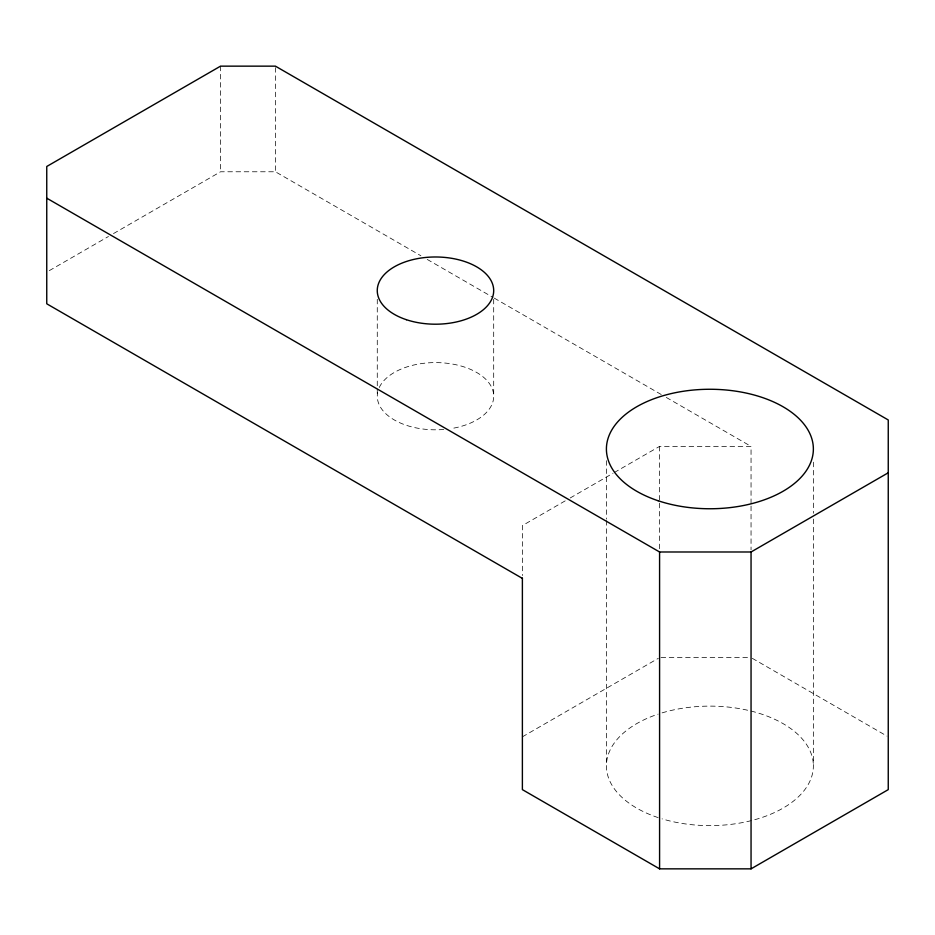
<?xml version="1.0" encoding="UTF-8"?>
<svg xmlns="http://www.w3.org/2000/svg" width="935" height="935" viewBox="0 0 935 935"><rect width="100%" height="100%" fill="white"/><g stroke="black" fill="none" stroke-linecap="round" stroke-linejoin="round"><path stroke-width="0.7" stroke-dasharray="4.67 3.51" d="M49.274 270.659L108.46 236.485M113.497 233.575L220.543 171.771L275.416 171.771L420.89 255.758M565.172 500.88L522.385 525.587L522.385 575.539M570.21 497.969L613.009 473.262M614.272 472.537L659.584 446.381L751.05 446.381L751.05 504.643M522.385 736.827L658.322 658.333M661.033 657.609L749.601 657.609M427.213 259.416L492.99 297.388M494.264 298.125L661.232 394.523M666.293 397.445L751.05 446.381M752.313 658.333L886.988 736.102M813.368 462.159L813.368 513.257M813.368 519.1L813.368 765.87A103.481 59.746 0 0 1 662.085 818.861M751.05 506.104L751.05 549.803M659.584 446.381L659.584 501.733M659.584 503.194L659.584 549.803M606.406 460.698L606.406 519.1M606.406 520.561L606.406 765.87M493.692 299.27L493.692 396.206M377.272 299.27L377.272 387.522M377.272 388.972L377.272 396.206M275.416 67.6L275.416 171.771M220.543 66.151L220.543 171.771M662.085 712.879A103.481 59.746 0 0 1 813.368 765.87M658.146 817.611A103.481 59.746 0 0 1 658.146 714.13M379.259 387.511A58.204 33.602 0 0 1 476.651 372.446A58.204 33.602 0 0 1 450.553 428.674M443.774 429.469A58.204 33.602 0 0 1 377.647 392.455"/><path stroke-width="1.4" d="M46.75 198.173L659.584 551.989L751.05 551.989L888.25 472.783M522.385 578.029L522.385 789.631L659.584 868.849L751.05 868.849L888.25 789.631L888.25 419.967L275.416 66.151L220.543 66.151L46.75 166.488L46.75 303.793L522.385 578.391M751.05 551.989L751.05 868.849M659.584 551.989L659.584 868.849M658.146 500.751A103.481 59.746 0 0 0 813.368 449.01A103.481 59.746 0 0 0 658.146 397.27A103.481 59.746 0 0 0 658.146 500.751M406.386 319.7A58.204 33.602 0 0 0 493.692 290.586A58.204 33.602 0 0 0 406.386 261.484A58.204 33.602 0 0 0 406.386 319.7"/></g></svg>
